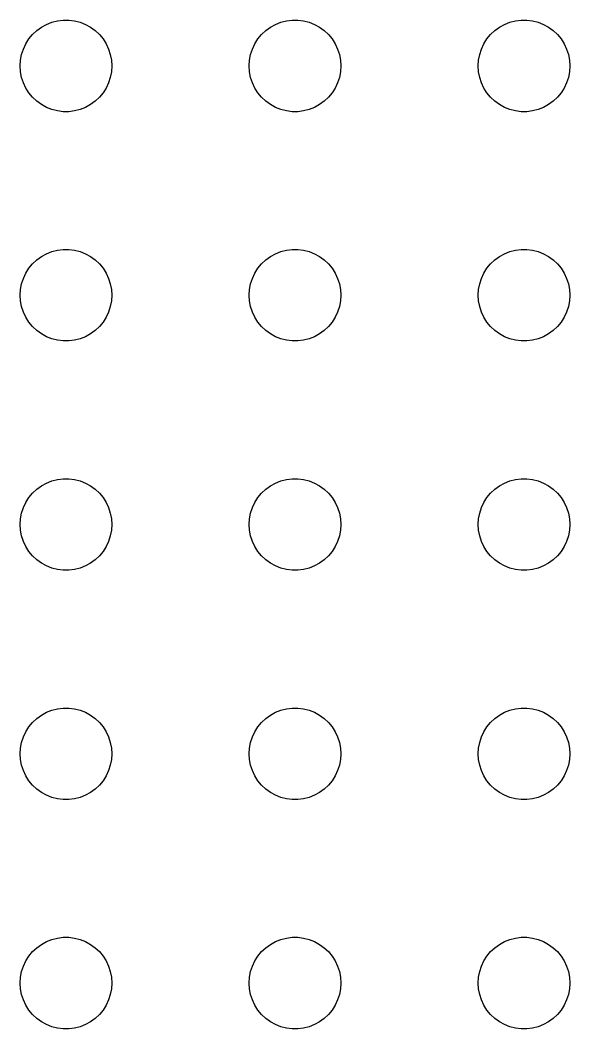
# Model space of a CAD drawing. Header units: metres. Extents: x -150 to 150, y -149 to 149.
# Drawn here: x -61.5 to -43.5, y -114 to -81 of the extents above; entities that cross this region are included whole.
import ezdxf

# ---------------------------------------------------------------- set-up
doc = ezdxf.new("R2010")
doc.units = ezdxf.units.M

msp = doc.modelspace()

# ---------------------------------------------------------------- linework, layer by layer
for p, q in [((-60.8037, -81.2335), (-60.6387, -81.1428)), ((-60.6387, -81.1428), (-60.4635, -81.0734)), ((-60.4635, -81.0734), (-60.2811, -81.0266)), ((-60.2811, -81.0266), (-60.0942, -81.003)), ((-60.0942, -81.003), (-59.9058, -81.003)), ((-59.9058, -81.003), (-59.7189, -81.0266)), ((-59.7189, -81.0266), (-59.5365, -81.0734)), ((-59.5365, -81.0734), (-59.3613, -81.1428)), ((-59.3613, -81.1428), (-59.1963, -81.2335)), ((-53.3037, -81.2335), (-53.1387, -81.1428)), ((-53.1387, -81.1428), (-52.9635, -81.0734)), ((-52.9635, -81.0734), (-52.7811, -81.0266)), ((-52.7811, -81.0266), (-52.5942, -81.003)), ((-52.5942, -81.003), (-52.4058, -81.003)), ((-52.4058, -81.003), (-52.2189, -81.0266)), ((-52.2189, -81.0266), (-52.0365, -81.0734)), ((-52.0365, -81.0734), (-51.8613, -81.1428)), ((-51.8613, -81.1428), (-51.6963, -81.2335)), ((-45.8037, -81.2335), (-45.6387, -81.1428)), ((-45.6387, -81.1428), (-45.4635, -81.0734)), ((-45.4635, -81.0734), (-45.2811, -81.0266)), ((-45.2811, -81.0266), (-45.0942, -81.003)), ((-45.0942, -81.003), (-44.9058, -81.003)), ((-44.9058, -81.003), (-44.7189, -81.0266)), ((-44.7189, -81.0266), (-44.5365, -81.0734)), ((-44.5365, -81.0734), (-44.3613, -81.1428)), ((-44.3613, -81.1428), (-44.1963, -81.2335)), ((-61.2135, -81.6183), (-61.0934, -81.4732)), ((-61.0934, -81.4732), (-60.9561, -81.3442)), ((-60.9561, -81.3442), (-60.8037, -81.2335)), ((-59.1963, -81.2335), (-59.0439, -81.3442)), ((-59.0439, -81.3442), (-58.9065, -81.4732)), ((-58.9065, -81.4732), (-58.7865, -81.6183)), ((-53.7135, -81.6183), (-53.5934, -81.4732)), ((-53.5934, -81.4732), (-53.4561, -81.3442)), ((-53.4561, -81.3442), (-53.3037, -81.2335)), ((-51.6963, -81.2335), (-51.5439, -81.3442)), ((-51.5439, -81.3442), (-51.4065, -81.4732)), ((-51.4065, -81.4732), (-51.2865, -81.6183)), ((-46.2135, -81.6183), (-46.0934, -81.4732)), ((-46.0934, -81.4732), (-45.9561, -81.3442)), ((-45.9561, -81.3442), (-45.8037, -81.2335)), ((-44.1963, -81.2335), (-44.0439, -81.3442)), ((-44.0439, -81.3442), (-43.9065, -81.4732)), ((-43.9065, -81.4732), (-43.7865, -81.6183)), ((-61.3947, -81.9478), (-61.3145, -81.7774)), ((-61.3145, -81.7774), (-61.2135, -81.6183)), ((-58.7865, -81.6183), (-58.6855, -81.7774)), ((-58.6855, -81.7774), (-58.6053, -81.9478)), ((-53.8947, -81.9478), (-53.8145, -81.7774)), ((-53.8145, -81.7774), (-53.7135, -81.6183)), ((-51.2865, -81.6183), (-51.1855, -81.7774)), ((-51.1855, -81.7774), (-51.1053, -81.9478)), ((-46.3947, -81.9478), (-46.3145, -81.7774)), ((-46.3145, -81.7774), (-46.2135, -81.6183)), ((-43.7865, -81.6183), (-43.6855, -81.7774)), ((-43.6855, -81.7774), (-43.6053, -81.9478)), ((-61.4882, -82.312), (-61.4529, -82.127)), ((-61.4529, -82.127), (-61.3947, -81.9478)), ((-58.6053, -81.9478), (-58.5471, -82.127)), ((-58.5471, -82.127), (-58.5118, -82.312)), ((-53.9882, -82.312), (-53.9529, -82.127)), ((-53.9529, -82.127), (-53.8947, -81.9478)), ((-51.1053, -81.9478), (-51.0471, -82.127)), ((-51.0471, -82.127), (-51.0118, -82.312)), ((-46.4882, -82.312), (-46.4529, -82.127)), ((-46.4529, -82.127), (-46.3947, -81.9478)), ((-43.6053, -81.9478), (-43.5471, -82.127)), ((-43.5471, -82.127), (-43.5118, -82.312)), ((-61.5, -82.5), (-61.4882, -82.312)), ((-58.5118, -82.312), (-58.5, -82.5)), ((-54, -82.5), (-53.9882, -82.312)), ((-51.0118, -82.312), (-51, -82.5)), ((-46.5, -82.5), (-46.4882, -82.312)), ((-43.5118, -82.312), (-43.5, -82.5)), ((-61.4882, -82.688), (-61.5, -82.5)), ((-61.4529, -82.873), (-61.4882, -82.688)), ((-58.5118, -82.688), (-58.5471, -82.873)), ((-58.5, -82.5), (-58.5118, -82.688)), ((-53.9882, -82.688), (-54, -82.5)), ((-53.9529, -82.873), (-53.9882, -82.688)), ((-51.0118, -82.688), (-51.0471, -82.873)), ((-51, -82.5), (-51.0118, -82.688)), ((-46.4882, -82.688), (-46.5, -82.5)), ((-46.4529, -82.873), (-46.4882, -82.688)), ((-43.5118, -82.688), (-43.5471, -82.873)), ((-43.5, -82.5), (-43.5118, -82.688)), ((-61.3947, -83.0522), (-61.4529, -82.873)), ((-61.3145, -83.2226), (-61.3947, -83.0522)), ((-58.6053, -83.0522), (-58.6855, -83.2226)), ((-58.5471, -82.873), (-58.6053, -83.0522)), ((-53.8947, -83.0522), (-53.9529, -82.873)), ((-53.8145, -83.2226), (-53.8947, -83.0522)), ((-51.1053, -83.0522), (-51.1855, -83.2226)), ((-51.0471, -82.873), (-51.1053, -83.0522)), ((-46.3947, -83.0522), (-46.4529, -82.873)), ((-46.3145, -83.2226), (-46.3947, -83.0522)), ((-43.6053, -83.0522), (-43.6855, -83.2226)), ((-43.5471, -82.873), (-43.6053, -83.0522)), ((-61.2135, -83.3817), (-61.3145, -83.2226)), ((-61.0934, -83.5268), (-61.2135, -83.3817)), ((-58.7865, -83.3817), (-58.9065, -83.5268)), ((-58.6855, -83.2226), (-58.7865, -83.3817)), ((-53.7135, -83.3817), (-53.8145, -83.2226)), ((-53.5934, -83.5268), (-53.7135, -83.3817)), ((-51.2865, -83.3817), (-51.4065, -83.5268)), ((-51.1855, -83.2226), (-51.2865, -83.3817)), ((-46.2135, -83.3817), (-46.3145, -83.2226)), ((-46.0934, -83.5268), (-46.2135, -83.3817)), ((-43.7865, -83.3817), (-43.9065, -83.5268)), ((-43.6855, -83.2226), (-43.7865, -83.3817)), ((-60.9561, -83.6558), (-61.0934, -83.5268)), ((-60.8037, -83.7665), (-60.9561, -83.6558)), ((-60.6387, -83.8572), (-60.8037, -83.7665)), ((-59.1963, -83.7665), (-59.3613, -83.8572)), ((-59.0439, -83.6558), (-59.1963, -83.7665)), ((-58.9065, -83.5268), (-59.0439, -83.6558)), ((-53.4561, -83.6558), (-53.5934, -83.5268)), ((-53.3037, -83.7665), (-53.4561, -83.6558)), ((-53.1387, -83.8572), (-53.3037, -83.7665)), ((-51.6963, -83.7665), (-51.8613, -83.8572)), ((-51.5439, -83.6558), (-51.6963, -83.7665)), ((-51.4065, -83.5268), (-51.5439, -83.6558)), ((-45.9561, -83.6558), (-46.0934, -83.5268)), ((-45.8037, -83.7665), (-45.9561, -83.6558)), ((-45.6387, -83.8572), (-45.8037, -83.7665)), ((-44.1963, -83.7665), (-44.3613, -83.8572)), ((-44.0439, -83.6558), (-44.1963, -83.7665)), ((-43.9065, -83.5268), (-44.0439, -83.6558)), ((-60.4635, -83.9266), (-60.6387, -83.8572)), ((-60.2811, -83.9734), (-60.4635, -83.9266)), ((-60.0942, -83.997), (-60.2811, -83.9734)), ((-59.9058, -83.997), (-60.0942, -83.997)), ((-59.7189, -83.9734), (-59.9058, -83.997)), ((-59.5365, -83.9266), (-59.7189, -83.9734)), ((-59.3613, -83.8572), (-59.5365, -83.9266)), ((-52.9635, -83.9266), (-53.1387, -83.8572)), ((-52.7811, -83.9734), (-52.9635, -83.9266)), ((-52.5942, -83.997), (-52.7811, -83.9734)), ((-52.4058, -83.997), (-52.5942, -83.997)), ((-52.2189, -83.9734), (-52.4058, -83.997)), ((-52.0365, -83.9266), (-52.2189, -83.9734)), ((-51.8613, -83.8572), (-52.0365, -83.9266)), ((-45.4635, -83.9266), (-45.6387, -83.8572)), ((-45.2811, -83.9734), (-45.4635, -83.9266)), ((-45.0942, -83.997), (-45.2811, -83.9734)), ((-44.9058, -83.997), (-45.0942, -83.997)), ((-44.7189, -83.9734), (-44.9058, -83.997)), ((-44.5365, -83.9266), (-44.7189, -83.9734)), ((-44.3613, -83.8572), (-44.5365, -83.9266)), ((-60.9561, -88.8442), (-60.8037, -88.7335)), ((-60.8037, -88.7335), (-60.6387, -88.6428)), ((-60.6387, -88.6428), (-60.4635, -88.5734)), ((-60.4635, -88.5734), (-60.2811, -88.5266)), ((-60.2811, -88.5266), (-60.0942, -88.503)), ((-60.0942, -88.503), (-59.9058, -88.503)), ((-59.9058, -88.503), (-59.7189, -88.5266)), ((-59.7189, -88.5266), (-59.5365, -88.5734)), ((-59.5365, -88.5734), (-59.3613, -88.6428)), ((-59.3613, -88.6428), (-59.1963, -88.7335)), ((-59.1963, -88.7335), (-59.0439, -88.8442)), ((-53.4561, -88.8442), (-53.3037, -88.7335)), ((-53.3037, -88.7335), (-53.1387, -88.6428)), ((-53.1387, -88.6428), (-52.9635, -88.5734)), ((-52.9635, -88.5734), (-52.7811, -88.5266)), ((-52.7811, -88.5266), (-52.5942, -88.503)), ((-52.5942, -88.503), (-52.4058, -88.503)), ((-52.4058, -88.503), (-52.2189, -88.5266)), ((-52.2189, -88.5266), (-52.0365, -88.5734)), ((-52.0365, -88.5734), (-51.8613, -88.6428)), ((-51.8613, -88.6428), (-51.6963, -88.7335)), ((-51.6963, -88.7335), (-51.5439, -88.8442)), ((-45.9561, -88.8442), (-45.8037, -88.7335)), ((-45.8037, -88.7335), (-45.6387, -88.6428)), ((-45.6387, -88.6428), (-45.4635, -88.5734)), ((-45.4635, -88.5734), (-45.2811, -88.5266)), ((-45.2811, -88.5266), (-45.0942, -88.503)), ((-45.0942, -88.503), (-44.9058, -88.503)), ((-44.9058, -88.503), (-44.7189, -88.5266)), ((-44.7189, -88.5266), (-44.5365, -88.5734)), ((-44.5365, -88.5734), (-44.3613, -88.6428)), ((-44.3613, -88.6428), (-44.1963, -88.7335)), ((-44.1963, -88.7335), (-44.0439, -88.8442)), ((-61.2135, -89.1183), (-61.0934, -88.9732)), ((-61.0934, -88.9732), (-60.9561, -88.8442)), ((-59.0439, -88.8442), (-58.9065, -88.9732)), ((-58.9065, -88.9732), (-58.7865, -89.1183)), ((-53.7135, -89.1183), (-53.5934, -88.9732)), ((-53.5934, -88.9732), (-53.4561, -88.8442)), ((-51.5439, -88.8442), (-51.4065, -88.9732)), ((-51.4065, -88.9732), (-51.2865, -89.1183)), ((-46.2135, -89.1183), (-46.0934, -88.9732)), ((-46.0934, -88.9732), (-45.9561, -88.8442)), ((-44.0439, -88.8442), (-43.9065, -88.9732)), ((-43.9065, -88.9732), (-43.7865, -89.1183)), ((-61.3947, -89.4478), (-61.3145, -89.2774)), ((-61.3145, -89.2774), (-61.2135, -89.1183)), ((-58.7865, -89.1183), (-58.6855, -89.2774)), ((-58.6855, -89.2774), (-58.6053, -89.4478)), ((-53.8947, -89.4478), (-53.8145, -89.2774)), ((-53.8145, -89.2774), (-53.7135, -89.1183)), ((-51.2865, -89.1183), (-51.1855, -89.2774)), ((-51.1855, -89.2774), (-51.1053, -89.4478)), ((-46.3947, -89.4478), (-46.3145, -89.2774)), ((-46.3145, -89.2774), (-46.2135, -89.1183)), ((-43.7865, -89.1183), (-43.6855, -89.2774)), ((-43.6855, -89.2774), (-43.6053, -89.4478)), ((-61.4882, -89.812), (-61.4529, -89.627)), ((-61.4529, -89.627), (-61.3947, -89.4478)), ((-58.6053, -89.4478), (-58.5471, -89.627)), ((-58.5471, -89.627), (-58.5118, -89.812)), ((-53.9882, -89.812), (-53.9529, -89.627)), ((-53.9529, -89.627), (-53.8947, -89.4478)), ((-51.1053, -89.4478), (-51.0471, -89.627)), ((-51.0471, -89.627), (-51.0118, -89.812)), ((-46.4882, -89.812), (-46.4529, -89.627)), ((-46.4529, -89.627), (-46.3947, -89.4478)), ((-43.6053, -89.4478), (-43.5471, -89.627)), ((-43.5471, -89.627), (-43.5118, -89.812)), ((-61.5, -90), (-61.4882, -89.812)), ((-61.4882, -90.188), (-61.5, -90)), ((-58.5118, -89.812), (-58.5, -90)), ((-58.5, -90), (-58.5118, -90.188)), ((-54, -90), (-53.9882, -89.812)), ((-53.9882, -90.188), (-54, -90)), ((-51.0118, -89.812), (-51, -90)), ((-51, -90), (-51.0118, -90.188)), ((-46.5, -90), (-46.4882, -89.812)), ((-46.4882, -90.188), (-46.5, -90)), ((-43.5118, -89.812), (-43.5, -90)), ((-43.5, -90), (-43.5118, -90.188)), ((-61.4529, -90.373), (-61.4882, -90.188)), ((-61.3947, -90.5522), (-61.4529, -90.373)), ((-58.5471, -90.373), (-58.6053, -90.5522)), ((-58.5118, -90.188), (-58.5471, -90.373)), ((-53.9529, -90.373), (-53.9882, -90.188)), ((-53.8947, -90.5522), (-53.9529, -90.373)), ((-51.0471, -90.373), (-51.1053, -90.5522)), ((-51.0118, -90.188), (-51.0471, -90.373)), ((-46.4529, -90.373), (-46.4882, -90.188)), ((-46.3947, -90.5522), (-46.4529, -90.373)), ((-43.5471, -90.373), (-43.6053, -90.5522)), ((-43.5118, -90.188), (-43.5471, -90.373)), ((-61.3145, -90.7226), (-61.3947, -90.5522)), ((-61.2135, -90.8817), (-61.3145, -90.7226)), ((-58.6855, -90.7226), (-58.7865, -90.8817)), ((-58.6053, -90.5522), (-58.6855, -90.7226)), ((-53.8145, -90.7226), (-53.8947, -90.5522)), ((-53.7135, -90.8817), (-53.8145, -90.7226)), ((-51.1855, -90.7226), (-51.2865, -90.8817)), ((-51.1053, -90.5522), (-51.1855, -90.7226)), ((-46.3145, -90.7226), (-46.3947, -90.5522)), ((-46.2135, -90.8817), (-46.3145, -90.7226)), ((-43.6855, -90.7226), (-43.7865, -90.8817)), ((-43.6053, -90.5522), (-43.6855, -90.7226)), ((-61.0934, -91.0268), (-61.2135, -90.8817)), ((-60.9561, -91.1558), (-61.0934, -91.0268)), ((-58.9065, -91.0268), (-59.0439, -91.1558)), ((-58.7865, -90.8817), (-58.9065, -91.0268)), ((-53.5934, -91.0268), (-53.7135, -90.8817)), ((-53.4561, -91.1558), (-53.5934, -91.0268)), ((-51.4065, -91.0268), (-51.5439, -91.1558)), ((-51.2865, -90.8817), (-51.4065, -91.0268)), ((-46.0934, -91.0268), (-46.2135, -90.8817)), ((-45.9561, -91.1558), (-46.0934, -91.0268)), ((-43.9065, -91.0268), (-44.0439, -91.1558)), ((-43.7865, -90.8817), (-43.9065, -91.0268)), ((-60.8037, -91.2665), (-60.9561, -91.1558)), ((-60.6387, -91.3572), (-60.8037, -91.2665)), ((-60.4635, -91.4266), (-60.6387, -91.3572)), ((-59.3613, -91.3572), (-59.5365, -91.4266)), ((-59.1963, -91.2665), (-59.3613, -91.3572)), ((-59.0439, -91.1558), (-59.1963, -91.2665)), ((-53.3037, -91.2665), (-53.4561, -91.1558)), ((-53.1387, -91.3572), (-53.3037, -91.2665)), ((-52.9635, -91.4266), (-53.1387, -91.3572)), ((-51.8613, -91.3572), (-52.0365, -91.4266)), ((-51.6963, -91.2665), (-51.8613, -91.3572)), ((-51.5439, -91.1558), (-51.6963, -91.2665)), ((-45.8037, -91.2665), (-45.9561, -91.1558)), ((-45.6387, -91.3572), (-45.8037, -91.2665)), ((-45.4635, -91.4266), (-45.6387, -91.3572)), ((-44.3613, -91.3572), (-44.5365, -91.4266)), ((-44.1963, -91.2665), (-44.3613, -91.3572)), ((-44.0439, -91.1558), (-44.1963, -91.2665)), ((-60.2811, -91.4734), (-60.4635, -91.4266)), ((-60.0942, -91.497), (-60.2811, -91.4734)), ((-59.9058, -91.497), (-60.0942, -91.497)), ((-59.7189, -91.4734), (-59.9058, -91.497)), ((-59.5365, -91.4266), (-59.7189, -91.4734)), ((-52.7811, -91.4734), (-52.9635, -91.4266)), ((-52.5942, -91.497), (-52.7811, -91.4734)), ((-52.4058, -91.497), (-52.5942, -91.497)), ((-52.2189, -91.4734), (-52.4058, -91.497)), ((-52.0365, -91.4266), (-52.2189, -91.4734)), ((-45.2811, -91.4734), (-45.4635, -91.4266)), ((-45.0942, -91.497), (-45.2811, -91.4734)), ((-44.9058, -91.497), (-45.0942, -91.497)), ((-44.7189, -91.4734), (-44.9058, -91.497)), ((-44.5365, -91.4266), (-44.7189, -91.4734)), ((-60.2811, -96.0266), (-60.0942, -96.003)), ((-60.0942, -96.003), (-59.9058, -96.003)), ((-59.9058, -96.003), (-59.7189, -96.0266)), ((-52.7811, -96.0266), (-52.5942, -96.003)), ((-52.5942, -96.003), (-52.4058, -96.003)), ((-52.4058, -96.003), (-52.2189, -96.0266)), ((-45.2811, -96.0266), (-45.0942, -96.003)), ((-45.0942, -96.003), (-44.9058, -96.003)), ((-44.9058, -96.003), (-44.7189, -96.0266)), ((-60.9561, -96.3442), (-60.8037, -96.2335)), ((-60.8037, -96.2335), (-60.6387, -96.1428)), ((-60.6387, -96.1428), (-60.4635, -96.0734)), ((-60.4635, -96.0734), (-60.2811, -96.0266)), ((-59.7189, -96.0266), (-59.5365, -96.0734)), ((-59.5365, -96.0734), (-59.3613, -96.1428)), ((-59.3613, -96.1428), (-59.1963, -96.2335)), ((-59.1963, -96.2335), (-59.0439, -96.3442)), ((-53.4561, -96.3442), (-53.3037, -96.2335)), ((-53.3037, -96.2335), (-53.1387, -96.1428)), ((-53.1387, -96.1428), (-52.9635, -96.0734)), ((-52.9635, -96.0734), (-52.7811, -96.0266)), ((-52.2189, -96.0266), (-52.0365, -96.0734)), ((-52.0365, -96.0734), (-51.8613, -96.1428)), ((-51.8613, -96.1428), (-51.6963, -96.2335)), ((-51.6963, -96.2335), (-51.5439, -96.3442)), ((-45.9561, -96.3442), (-45.8037, -96.2335)), ((-45.8037, -96.2335), (-45.6387, -96.1428)), ((-45.6387, -96.1428), (-45.4635, -96.0734)), ((-45.4635, -96.0734), (-45.2811, -96.0266)), ((-44.7189, -96.0266), (-44.5365, -96.0734)), ((-44.5365, -96.0734), (-44.3613, -96.1428)), ((-44.3613, -96.1428), (-44.1963, -96.2335)), ((-44.1963, -96.2335), (-44.0439, -96.3442)), ((-61.3145, -96.7774), (-61.2135, -96.6183)), ((-61.2135, -96.6183), (-61.0934, -96.4732)), ((-61.0934, -96.4732), (-60.9561, -96.3442)), ((-59.0439, -96.3442), (-58.9065, -96.4732)), ((-58.9065, -96.4732), (-58.7865, -96.6183)), ((-58.7865, -96.6183), (-58.6855, -96.7774)), ((-53.8145, -96.7774), (-53.7135, -96.6183)), ((-53.7135, -96.6183), (-53.5934, -96.4732)), ((-53.5934, -96.4732), (-53.4561, -96.3442)), ((-51.5439, -96.3442), (-51.4065, -96.4732)), ((-51.4065, -96.4732), (-51.2865, -96.6183)), ((-51.2865, -96.6183), (-51.1855, -96.7774)), ((-46.3145, -96.7774), (-46.2135, -96.6183)), ((-46.2135, -96.6183), (-46.0934, -96.4732)), ((-46.0934, -96.4732), (-45.9561, -96.3442)), ((-44.0439, -96.3442), (-43.9065, -96.4732)), ((-43.9065, -96.4732), (-43.7865, -96.6183)), ((-43.7865, -96.6183), (-43.6855, -96.7774)), ((-61.4529, -97.127), (-61.3947, -96.9478)), ((-61.3947, -96.9478), (-61.3145, -96.7774)), ((-58.6855, -96.7774), (-58.6053, -96.9478)), ((-58.6053, -96.9478), (-58.5471, -97.127)), ((-53.9529, -97.127), (-53.8947, -96.9478)), ((-53.8947, -96.9478), (-53.8145, -96.7774)), ((-51.1855, -96.7774), (-51.1053, -96.9478)), ((-51.1053, -96.9478), (-51.0471, -97.127)), ((-46.4529, -97.127), (-46.3947, -96.9478)), ((-46.3947, -96.9478), (-46.3145, -96.7774)), ((-43.6855, -96.7774), (-43.6053, -96.9478)), ((-43.6053, -96.9478), (-43.5471, -97.127)), ((-61.5, -97.5), (-61.4882, -97.312)), ((-61.4882, -97.312), (-61.4529, -97.127)), ((-58.5471, -97.127), (-58.5118, -97.312)), ((-58.5118, -97.312), (-58.5, -97.5)), ((-54, -97.5), (-53.9882, -97.312)), ((-53.9882, -97.312), (-53.9529, -97.127)), ((-51.0471, -97.127), (-51.0118, -97.312)), ((-51.0118, -97.312), (-51, -97.5)), ((-46.5, -97.5), (-46.4882, -97.312)), ((-46.4882, -97.312), (-46.4529, -97.127)), ((-43.5471, -97.127), (-43.5118, -97.312)), ((-43.5118, -97.312), (-43.5, -97.5)), ((-61.4882, -97.688), (-61.5, -97.5)), ((-58.5, -97.5), (-58.5118, -97.688)), ((-53.9882, -97.688), (-54, -97.5)), ((-51, -97.5), (-51.0118, -97.688)), ((-46.4882, -97.688), (-46.5, -97.5)), ((-43.5, -97.5), (-43.5118, -97.688)), ((-61.4529, -97.873), (-61.4882, -97.688)), ((-61.3947, -98.0522), (-61.4529, -97.873)), ((-58.5471, -97.873), (-58.6053, -98.0522)), ((-58.5118, -97.688), (-58.5471, -97.873)), ((-53.9529, -97.873), (-53.9882, -97.688)), ((-53.8947, -98.0522), (-53.9529, -97.873)), ((-51.0471, -97.873), (-51.1053, -98.0522)), ((-51.0118, -97.688), (-51.0471, -97.873)), ((-46.4529, -97.873), (-46.4882, -97.688)), ((-46.3947, -98.0522), (-46.4529, -97.873)), ((-43.5471, -97.873), (-43.6053, -98.0522)), ((-43.5118, -97.688), (-43.5471, -97.873)), ((-61.3145, -98.2226), (-61.3947, -98.0522)), ((-61.2135, -98.3817), (-61.3145, -98.2226)), ((-58.6855, -98.2226), (-58.7865, -98.3817)), ((-58.6053, -98.0522), (-58.6855, -98.2226)), ((-53.8145, -98.2226), (-53.8947, -98.0522)), ((-53.7135, -98.3817), (-53.8145, -98.2226)), ((-51.1855, -98.2226), (-51.2865, -98.3817)), ((-51.1053, -98.0522), (-51.1855, -98.2226)), ((-46.3145, -98.2226), (-46.3947, -98.0522)), ((-46.2135, -98.3817), (-46.3145, -98.2226)), ((-43.6855, -98.2226), (-43.7865, -98.3817)), ((-43.6053, -98.0522), (-43.6855, -98.2226)), ((-61.0934, -98.5268), (-61.2135, -98.3817)), ((-60.9561, -98.6558), (-61.0934, -98.5268)), ((-58.9065, -98.5268), (-59.0439, -98.6558)), ((-58.7865, -98.3817), (-58.9065, -98.5268)), ((-53.5934, -98.5268), (-53.7135, -98.3817)), ((-53.4561, -98.6558), (-53.5934, -98.5268)), ((-51.4065, -98.5268), (-51.5439, -98.6558)), ((-51.2865, -98.3817), (-51.4065, -98.5268)), ((-46.0934, -98.5268), (-46.2135, -98.3817)), ((-45.9561, -98.6558), (-46.0934, -98.5268)), ((-43.9065, -98.5268), (-44.0439, -98.6558)), ((-43.7865, -98.3817), (-43.9065, -98.5268)), ((-60.8037, -98.7665), (-60.9561, -98.6558)), ((-60.6387, -98.8572), (-60.8037, -98.7665)), ((-60.4635, -98.9266), (-60.6387, -98.8572)), ((-60.2811, -98.9734), (-60.4635, -98.9266)), ((-60.0942, -98.997), (-60.2811, -98.9734)), ((-59.7189, -98.9734), (-59.9058, -98.997)), ((-59.5365, -98.9266), (-59.7189, -98.9734)), ((-59.3613, -98.8572), (-59.5365, -98.9266)), ((-59.1963, -98.7665), (-59.3613, -98.8572)), ((-59.0439, -98.6558), (-59.1963, -98.7665)), ((-53.3037, -98.7665), (-53.4561, -98.6558)), ((-53.1387, -98.8572), (-53.3037, -98.7665)), ((-52.9635, -98.9266), (-53.1387, -98.8572)), ((-52.7811, -98.9734), (-52.9635, -98.9266)), ((-52.5942, -98.997), (-52.7811, -98.9734)), ((-52.2189, -98.9734), (-52.4058, -98.997)), ((-52.0365, -98.9266), (-52.2189, -98.9734)), ((-51.8613, -98.8572), (-52.0365, -98.9266)), ((-51.6963, -98.7665), (-51.8613, -98.8572)), ((-51.5439, -98.6558), (-51.6963, -98.7665)), ((-45.8037, -98.7665), (-45.9561, -98.6558)), ((-45.6387, -98.8572), (-45.8037, -98.7665)), ((-45.4635, -98.9266), (-45.6387, -98.8572)), ((-45.2811, -98.9734), (-45.4635, -98.9266)), ((-45.0942, -98.997), (-45.2811, -98.9734)), ((-44.7189, -98.9734), (-44.9058, -98.997)), ((-44.5365, -98.9266), (-44.7189, -98.9734)), ((-44.3613, -98.8572), (-44.5365, -98.9266)), ((-44.1963, -98.7665), (-44.3613, -98.8572)), ((-44.0439, -98.6558), (-44.1963, -98.7665)), ((-59.9058, -98.997), (-60.0942, -98.997)), ((-52.4058, -98.997), (-52.5942, -98.997)), ((-44.9058, -98.997), (-45.0942, -98.997)), ((-60.6387, -103.643), (-60.4635, -103.573)), ((-60.4635, -103.573), (-60.2811, -103.527)), ((-60.2811, -103.527), (-60.0942, -103.503)), ((-60.0942, -103.503), (-59.9058, -103.503)), ((-59.9058, -103.503), (-59.7189, -103.527)), ((-59.7189, -103.527), (-59.5365, -103.573)), ((-59.5365, -103.573), (-59.3613, -103.643)), ((-53.1387, -103.643), (-52.9635, -103.573)), ((-52.9635, -103.573), (-52.7811, -103.527)), ((-52.7811, -103.527), (-52.5942, -103.503)), ((-52.5942, -103.503), (-52.4058, -103.503)), ((-52.4058, -103.503), (-52.2189, -103.527)), ((-52.2189, -103.527), (-52.0365, -103.573)), ((-52.0365, -103.573), (-51.8613, -103.643)), ((-45.6387, -103.643), (-45.4635, -103.573)), ((-45.4635, -103.573), (-45.2811, -103.527)), ((-45.2811, -103.527), (-45.0942, -103.503)), ((-45.0942, -103.503), (-44.9058, -103.503)), ((-44.9058, -103.503), (-44.7189, -103.527)), ((-44.7189, -103.527), (-44.5365, -103.573)), ((-44.5365, -103.573), (-44.3613, -103.643)), ((-61.0934, -103.973), (-60.9561, -103.844)), ((-60.9561, -103.844), (-60.8037, -103.734)), ((-60.8037, -103.734), (-60.6387, -103.643)), ((-59.3613, -103.643), (-59.1963, -103.734)), ((-59.1963, -103.734), (-59.0439, -103.844)), ((-59.0439, -103.844), (-58.9065, -103.973)), ((-53.5934, -103.973), (-53.4561, -103.844)), ((-53.4561, -103.844), (-53.3037, -103.734)), ((-53.3037, -103.734), (-53.1387, -103.643)), ((-51.8613, -103.643), (-51.6963, -103.734)), ((-51.6963, -103.734), (-51.5439, -103.844)), ((-51.5439, -103.844), (-51.4065, -103.973)), ((-46.0934, -103.973), (-45.9561, -103.844)), ((-45.9561, -103.844), (-45.8037, -103.734)), ((-45.8037, -103.734), (-45.6387, -103.643)), ((-44.3613, -103.643), (-44.1963, -103.734)), ((-44.1963, -103.734), (-44.0439, -103.844)), ((-44.0439, -103.844), (-43.9065, -103.973)), ((-61.3145, -104.277), (-61.2135, -104.118)), ((-61.2135, -104.118), (-61.0934, -103.973)), ((-58.9065, -103.973), (-58.7865, -104.118)), ((-58.7865, -104.118), (-58.6855, -104.277)), ((-53.8145, -104.277), (-53.7135, -104.118)), ((-53.7135, -104.118), (-53.5934, -103.973)), ((-51.4065, -103.973), (-51.2865, -104.118)), ((-51.2865, -104.118), (-51.1855, -104.277)), ((-46.3145, -104.277), (-46.2135, -104.118)), ((-46.2135, -104.118), (-46.0934, -103.973)), ((-43.9065, -103.973), (-43.7865, -104.118)), ((-43.7865, -104.118), (-43.6855, -104.277)), ((-61.4529, -104.627), (-61.3947, -104.448)), ((-61.3947, -104.448), (-61.3145, -104.277)), ((-58.6855, -104.277), (-58.6053, -104.448)), ((-58.6053, -104.448), (-58.5471, -104.627)), ((-53.9529, -104.627), (-53.8947, -104.448)), ((-53.8947, -104.448), (-53.8145, -104.277)), ((-51.1855, -104.277), (-51.1053, -104.448)), ((-51.1053, -104.448), (-51.0471, -104.627)), ((-46.4529, -104.627), (-46.3947, -104.448)), ((-46.3947, -104.448), (-46.3145, -104.277)), ((-43.6855, -104.277), (-43.6053, -104.448)), ((-43.6053, -104.448), (-43.5471, -104.627)), ((-61.5, -105), (-61.4882, -104.812)), ((-61.4882, -104.812), (-61.4529, -104.627)), ((-58.5471, -104.627), (-58.5118, -104.812)), ((-58.5118, -104.812), (-58.5, -105)), ((-54, -105), (-53.9882, -104.812)), ((-53.9882, -104.812), (-53.9529, -104.627)), ((-51.0471, -104.627), (-51.0118, -104.812)), ((-51.0118, -104.812), (-51, -105)), ((-46.5, -105), (-46.4882, -104.812)), ((-46.4882, -104.812), (-46.4529, -104.627)), ((-43.5471, -104.627), (-43.5118, -104.812)), ((-43.5118, -104.812), (-43.5, -105)), ((-61.4882, -105.188), (-61.5, -105)), ((-61.4529, -105.373), (-61.4882, -105.188)), ((-58.5118, -105.188), (-58.5471, -105.373)), ((-58.5, -105), (-58.5118, -105.188)), ((-53.9882, -105.188), (-54, -105)), ((-53.9529, -105.373), (-53.9882, -105.188)), ((-51.0118, -105.188), (-51.0471, -105.373)), ((-51, -105), (-51.0118, -105.188)), ((-46.4882, -105.188), (-46.5, -105)), ((-46.4529, -105.373), (-46.4882, -105.188)), ((-43.5118, -105.188), (-43.5471, -105.373)), ((-43.5, -105), (-43.5118, -105.188)), ((-61.3947, -105.552), (-61.4529, -105.373)), ((-61.3145, -105.723), (-61.3947, -105.552)), ((-58.6053, -105.552), (-58.6855, -105.723)), ((-58.5471, -105.373), (-58.6053, -105.552)), ((-53.8947, -105.552), (-53.9529, -105.373)), ((-53.8145, -105.723), (-53.8947, -105.552)), ((-51.1053, -105.552), (-51.1855, -105.723)), ((-51.0471, -105.373), (-51.1053, -105.552)), ((-46.3947, -105.552), (-46.4529, -105.373)), ((-46.3145, -105.723), (-46.3947, -105.552)), ((-43.6053, -105.552), (-43.6855, -105.723)), ((-43.5471, -105.373), (-43.6053, -105.552)), ((-61.2135, -105.882), (-61.3145, -105.723)), ((-61.0934, -106.027), (-61.2135, -105.882)), ((-58.7865, -105.882), (-58.9065, -106.027)), ((-58.6855, -105.723), (-58.7865, -105.882)), ((-53.7135, -105.882), (-53.8145, -105.723)), ((-53.5934, -106.027), (-53.7135, -105.882)), ((-51.2865, -105.882), (-51.4065, -106.027)), ((-51.1855, -105.723), (-51.2865, -105.882)), ((-46.2135, -105.882), (-46.3145, -105.723)), ((-46.0934, -106.027), (-46.2135, -105.882)), ((-43.7865, -105.882), (-43.9065, -106.027)), ((-43.6855, -105.723), (-43.7865, -105.882)), ((-60.9561, -106.156), (-61.0934, -106.027)), ((-60.8037, -106.266), (-60.9561, -106.156)), ((-59.0439, -106.156), (-59.1963, -106.266)), ((-58.9065, -106.027), (-59.0439, -106.156)), ((-53.4561, -106.156), (-53.5934, -106.027)), ((-53.3037, -106.266), (-53.4561, -106.156)), ((-51.5439, -106.156), (-51.6963, -106.266)), ((-51.4065, -106.027), (-51.5439, -106.156)), ((-45.9561, -106.156), (-46.0934, -106.027)), ((-45.8037, -106.266), (-45.9561, -106.156)), ((-44.0439, -106.156), (-44.1963, -106.266)), ((-43.9065, -106.027), (-44.0439, -106.156)), ((-60.6387, -106.357), (-60.8037, -106.266)), ((-60.4635, -106.427), (-60.6387, -106.357)), ((-60.2811, -106.473), (-60.4635, -106.427)), ((-60.0942, -106.497), (-60.2811, -106.473)), ((-59.9058, -106.497), (-60.0942, -106.497)), ((-59.7189, -106.473), (-59.9058, -106.497)), ((-59.5365, -106.427), (-59.7189, -106.473)), ((-59.3613, -106.357), (-59.5365, -106.427)), ((-59.1963, -106.266), (-59.3613, -106.357)), ((-53.1387, -106.357), (-53.3037, -106.266)), ((-52.9635, -106.427), (-53.1387, -106.357)), ((-52.7811, -106.473), (-52.9635, -106.427)), ((-52.5942, -106.497), (-52.7811, -106.473)), ((-52.4058, -106.497), (-52.5942, -106.497)), ((-52.2189, -106.473), (-52.4058, -106.497)), ((-52.0365, -106.427), (-52.2189, -106.473)), ((-51.8613, -106.357), (-52.0365, -106.427)), ((-51.6963, -106.266), (-51.8613, -106.357)), ((-45.6387, -106.357), (-45.8037, -106.266)), ((-45.4635, -106.427), (-45.6387, -106.357)), ((-45.2811, -106.473), (-45.4635, -106.427)), ((-45.0942, -106.497), (-45.2811, -106.473)), ((-44.9058, -106.497), (-45.0942, -106.497)), ((-44.7189, -106.473), (-44.9058, -106.497)), ((-44.5365, -106.427), (-44.7189, -106.473)), ((-44.3613, -106.357), (-44.5365, -106.427)), ((-44.1963, -106.266), (-44.3613, -106.357)), ((-60.8037, -111.234), (-60.6387, -111.143)), ((-60.6387, -111.143), (-60.4635, -111.073)), ((-60.4635, -111.073), (-60.2811, -111.027)), ((-60.2811, -111.027), (-60.0942, -111.003)), ((-60.0942, -111.003), (-59.9058, -111.003)), ((-59.9058, -111.003), (-59.7189, -111.027)), ((-59.7189, -111.027), (-59.5365, -111.073)), ((-59.5365, -111.073), (-59.3613, -111.143)), ((-59.3613, -111.143), (-59.1963, -111.234)), ((-53.3037, -111.234), (-53.1387, -111.143)), ((-53.1387, -111.143), (-52.9635, -111.073)), ((-52.9635, -111.073), (-52.7811, -111.027)), ((-52.7811, -111.027), (-52.5942, -111.003)), ((-52.5942, -111.003), (-52.4058, -111.003)), ((-52.4058, -111.003), (-52.2189, -111.027)), ((-52.2189, -111.027), (-52.0365, -111.073)), ((-52.0365, -111.073), (-51.8613, -111.143)), ((-51.8613, -111.143), (-51.6963, -111.234)), ((-45.8037, -111.234), (-45.6387, -111.143)), ((-45.6387, -111.143), (-45.4635, -111.073)), ((-45.4635, -111.073), (-45.2811, -111.027)), ((-45.2811, -111.027), (-45.0942, -111.003)), ((-45.0942, -111.003), (-44.9058, -111.003)), ((-44.9058, -111.003), (-44.7189, -111.027)), ((-44.7189, -111.027), (-44.5365, -111.073)), ((-44.5365, -111.073), (-44.3613, -111.143)), ((-44.3613, -111.143), (-44.1963, -111.234)), ((-61.2135, -111.618), (-61.0934, -111.473)), ((-61.0934, -111.473), (-60.9561, -111.344)), ((-60.9561, -111.344), (-60.8037, -111.234)), ((-59.1963, -111.234), (-59.0439, -111.344)), ((-59.0439, -111.344), (-58.9065, -111.473)), ((-58.9065, -111.473), (-58.7865, -111.618)), ((-53.7135, -111.618), (-53.5934, -111.473)), ((-53.5934, -111.473), (-53.4561, -111.344)), ((-53.4561, -111.344), (-53.3037, -111.234)), ((-51.6963, -111.234), (-51.5439, -111.344)), ((-51.5439, -111.344), (-51.4065, -111.473)), ((-51.4065, -111.473), (-51.2865, -111.618)), ((-46.2135, -111.618), (-46.0934, -111.473)), ((-46.0934, -111.473), (-45.9561, -111.344)), ((-45.9561, -111.344), (-45.8037, -111.234)), ((-44.1963, -111.234), (-44.0439, -111.344)), ((-44.0439, -111.344), (-43.9065, -111.473)), ((-43.9065, -111.473), (-43.7865, -111.618)), ((-61.3947, -111.948), (-61.3145, -111.777)), ((-61.3145, -111.777), (-61.2135, -111.618)), ((-58.7865, -111.618), (-58.6855, -111.777)), ((-58.6855, -111.777), (-58.6053, -111.948)), ((-53.8947, -111.948), (-53.8145, -111.777)), ((-53.8145, -111.777), (-53.7135, -111.618)), ((-51.2865, -111.618), (-51.1855, -111.777)), ((-51.1855, -111.777), (-51.1053, -111.948)), ((-46.3947, -111.948), (-46.3145, -111.777)), ((-46.3145, -111.777), (-46.2135, -111.618)), ((-43.7865, -111.618), (-43.6855, -111.777)), ((-43.6855, -111.777), (-43.6053, -111.948)), ((-61.4882, -112.312), (-61.4529, -112.127)), ((-61.4529, -112.127), (-61.3947, -111.948)), ((-58.6053, -111.948), (-58.5471, -112.127)), ((-58.5471, -112.127), (-58.5118, -112.312)), ((-53.9882, -112.312), (-53.9529, -112.127)), ((-53.9529, -112.127), (-53.8947, -111.948)), ((-51.1053, -111.948), (-51.0471, -112.127)), ((-51.0471, -112.127), (-51.0118, -112.312)), ((-46.4882, -112.312), (-46.4529, -112.127)), ((-46.4529, -112.127), (-46.3947, -111.948)), ((-43.6053, -111.948), (-43.5471, -112.127)), ((-43.5471, -112.127), (-43.5118, -112.312)), ((-61.5, -112.5), (-61.4882, -112.312)), ((-61.4882, -112.688), (-61.5, -112.5)), ((-58.5118, -112.312), (-58.5, -112.5)), ((-58.5, -112.5), (-58.5118, -112.688)), ((-54, -112.5), (-53.9882, -112.312)), ((-53.9882, -112.688), (-54, -112.5)), ((-51.0118, -112.312), (-51, -112.5)), ((-51, -112.5), (-51.0118, -112.688)), ((-46.5, -112.5), (-46.4882, -112.312)), ((-46.4882, -112.688), (-46.5, -112.5)), ((-43.5118, -112.312), (-43.5, -112.5)), ((-43.5, -112.5), (-43.5118, -112.688)), ((-61.4529, -112.873), (-61.4882, -112.688)), ((-58.5118, -112.688), (-58.5471, -112.873)), ((-53.9529, -112.873), (-53.9882, -112.688)), ((-51.0118, -112.688), (-51.0471, -112.873)), ((-46.4529, -112.873), (-46.4882, -112.688)), ((-43.5118, -112.688), (-43.5471, -112.873)), ((-61.3947, -113.052), (-61.4529, -112.873)), ((-61.3145, -113.223), (-61.3947, -113.052)), ((-58.6053, -113.052), (-58.6855, -113.223)), ((-58.5471, -112.873), (-58.6053, -113.052)), ((-53.8947, -113.052), (-53.9529, -112.873)), ((-53.8145, -113.223), (-53.8947, -113.052)), ((-51.1053, -113.052), (-51.1855, -113.223)), ((-51.0471, -112.873), (-51.1053, -113.052)), ((-46.3947, -113.052), (-46.4529, -112.873)), ((-46.3145, -113.223), (-46.3947, -113.052)), ((-43.6053, -113.052), (-43.6855, -113.223)), ((-43.5471, -112.873), (-43.6053, -113.052)), ((-61.2135, -113.382), (-61.3145, -113.223)), ((-61.0934, -113.527), (-61.2135, -113.382)), ((-58.7865, -113.382), (-58.9065, -113.527)), ((-58.6855, -113.223), (-58.7865, -113.382)), ((-53.7135, -113.382), (-53.8145, -113.223)), ((-53.5934, -113.527), (-53.7135, -113.382)), ((-51.2865, -113.382), (-51.4065, -113.527)), ((-51.1855, -113.223), (-51.2865, -113.382)), ((-46.2135, -113.382), (-46.3145, -113.223)), ((-46.0934, -113.527), (-46.2135, -113.382)), ((-43.7865, -113.382), (-43.9065, -113.527)), ((-43.6855, -113.223), (-43.7865, -113.382)), ((-60.9561, -113.656), (-61.0934, -113.527)), ((-60.8037, -113.766), (-60.9561, -113.656)), ((-60.6387, -113.857), (-60.8037, -113.766)), ((-59.1963, -113.766), (-59.3613, -113.857)), ((-59.0439, -113.656), (-59.1963, -113.766)), ((-58.9065, -113.527), (-59.0439, -113.656)), ((-53.4561, -113.656), (-53.5934, -113.527)), ((-53.3037, -113.766), (-53.4561, -113.656)), ((-53.1387, -113.857), (-53.3037, -113.766)), ((-51.6963, -113.766), (-51.8613, -113.857)), ((-51.5439, -113.656), (-51.6963, -113.766)), ((-51.4065, -113.527), (-51.5439, -113.656)), ((-45.9561, -113.656), (-46.0934, -113.527)), ((-45.8037, -113.766), (-45.9561, -113.656)), ((-45.6387, -113.857), (-45.8037, -113.766)), ((-44.1963, -113.766), (-44.3613, -113.857)), ((-44.0439, -113.656), (-44.1963, -113.766)), ((-43.9065, -113.527), (-44.0439, -113.656)), ((-60.4635, -113.927), (-60.6387, -113.857)), ((-60.2811, -113.973), (-60.4635, -113.927)), ((-60.0942, -113.997), (-60.2811, -113.973)), ((-59.9058, -113.997), (-60.0942, -113.997)), ((-59.7189, -113.973), (-59.9058, -113.997)), ((-59.5365, -113.927), (-59.7189, -113.973)), ((-59.3613, -113.857), (-59.5365, -113.927)), ((-52.9635, -113.927), (-53.1387, -113.857)), ((-52.7811, -113.973), (-52.9635, -113.927)), ((-52.5942, -113.997), (-52.7811, -113.973)), ((-52.4058, -113.997), (-52.5942, -113.997)), ((-52.2189, -113.973), (-52.4058, -113.997)), ((-52.0365, -113.927), (-52.2189, -113.973)), ((-51.8613, -113.857), (-52.0365, -113.927)), ((-45.4635, -113.927), (-45.6387, -113.857)), ((-45.2811, -113.973), (-45.4635, -113.927)), ((-45.0942, -113.997), (-45.2811, -113.973)), ((-44.9058, -113.997), (-45.0942, -113.997)), ((-44.7189, -113.973), (-44.9058, -113.997)), ((-44.5365, -113.927), (-44.7189, -113.973)), ((-44.3613, -113.857), (-44.5365, -113.927))]:
    msp.add_line(p, q)

doc.saveas('drawing.dxf')
